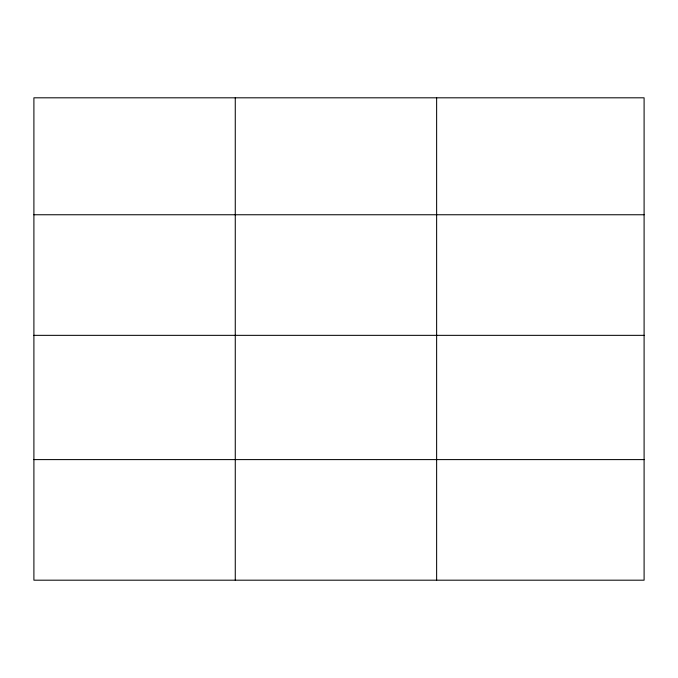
<?xml version="1.0" encoding="UTF-8"?>
<svg xmlns="http://www.w3.org/2000/svg" width="678" height="678" viewBox="0 0 678 678"><rect width="100%" height="100%" fill="white"/><g stroke="black" fill="none" stroke-linecap="round" stroke-linejoin="round"><path stroke-width="1.02" d="M644.1 335.347L644.1 97.81L33.9 97.81L33.9 580.19L644.1 580.19L644.1 335.347L33.9 335.347M33.9 214.757L644.1 214.757M33.9 459.599L644.1 459.599M436.632 97.81L436.632 580.19M235.266 97.81L235.266 580.19"/></g></svg>
